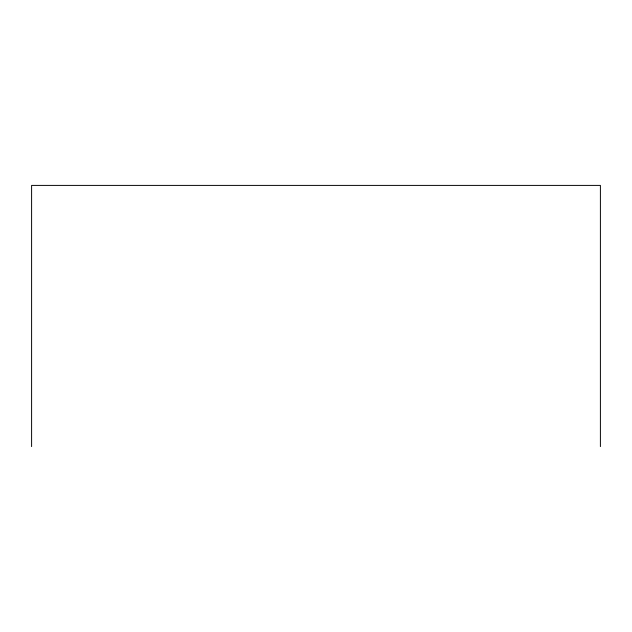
<?xml version="1.0" encoding="UTF-8"?>
<svg xmlns="http://www.w3.org/2000/svg" width="632" height="632" viewBox="0 0 632 632"><rect width="100%" height="100%" fill="white"/><g stroke="black" fill="none" stroke-linecap="round" stroke-linejoin="round"><path stroke-width="0.95" d="M600.4 446.595L600.4 185.405L31.6 185.405L31.6 446.595"/></g></svg>
